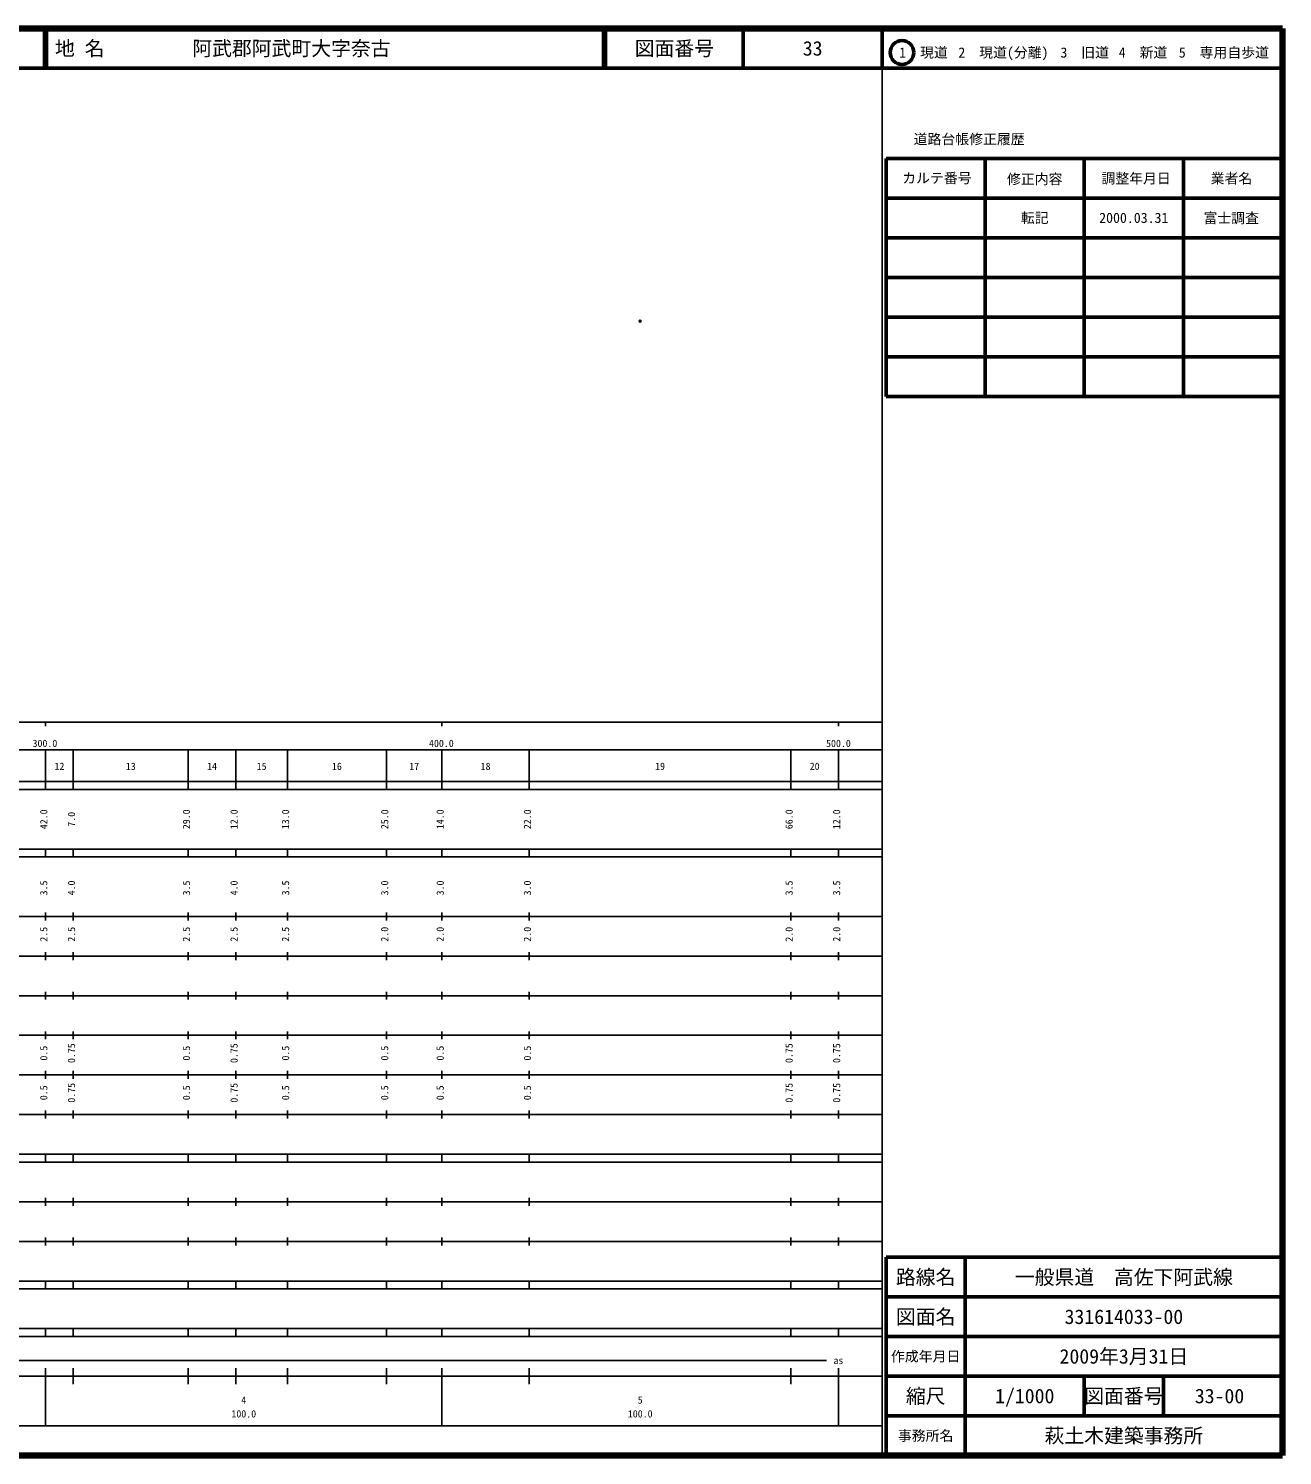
# Model space of a CAD drawing. Units: millimetres on the paper. Extents: x 40 to 680, y 20 to 380.
# Drawn here: x 363.7 to 680, y 20 to 380 of the extents above; entities that cross this region are included whole.
import ezdxf
from ezdxf.enums import TextEntityAlignment as Align

# ---------------------------------------------------------------- set-up
doc = ezdxf.new("R2010")
doc.units = ezdxf.units.MM
doc.header["$PDMODE"] = 32
doc.header["$PDSIZE"] = 0.5
doc.layers.add('M-OTRS', color=6, linetype='Continuous')
doc.layers.add('M-TTL-TXT', color=7, linetype='Continuous')
for name, color, linetype, lineweight in [('M-TTL', 2, 'Continuous', 140), ('M-TTL-BAND', 7, 'Continuous', 25), ('M-TTL-FRAM', 2, 'Continuous', 50), ('M-TTL-LINE', 7, 'Continuous', 50)]:
    doc.layers.add(name, color=color, linetype=linetype, lineweight=lineweight)
doc.styles.add('ＭＳ ゴシック', font='')
doc.styles.get('ＭＳ ゴシック').set_extended_font_data('MS Gothic')

msp = doc.modelspace()

# ---------------------------------------------------------------- linework, layer by layer
at = {"layer": 'M-OTRS'}
msp.add_point((517.975, 306.144), dxfattribs=at)
at = {"layer": 'M-TTL'}
for p, q in [((680, 380), (40, 380)), ((680, 20), (680, 380)), ((40, 20), (680, 20))]:
    msp.add_line(p, q, dxfattribs=at)
at = {"layer": 'M-TTL-BAND'}
for p, q in [((579, 20), (579, 370)), ((40, 205), (579, 205)), ((368, 205), (368, 204)), ((468, 205), (468, 204)), ((568, 205), (568, 204)), ((68, 198), (579, 198)), ((368, 188), (368, 198)), ((375, 188), (375, 198)), ((404, 188), (404, 198)), ((416, 188), (416, 198)), ((429, 188), (429, 198)), ((454, 188), (454, 198)), ((468, 188), (468, 198)), ((490, 188), (490, 198)), ((556, 188), (556, 198)), ((568, 188), (568, 198)), ((40, 190), (579, 190)), ((40, 188), (579, 188)), ((40, 173), (579, 173)), ((368, 171), (368, 173)), ((375, 171), (375, 173)), ((404, 171), (404, 173)), ((416, 171), (416, 173)), ((429, 171), (429, 173)), ((454, 171), (454, 173)), ((468, 171), (468, 173)), ((490, 171), (490, 173)), ((556, 171), (556, 173)), ((568, 171), (568, 173)), ((40, 171), (579, 171)), ((40, 156), (579, 156)), ((368, 155), (368, 157)), ((375, 155), (375, 157)), ((404, 155), (404, 157)), ((416, 155), (416, 157)), ((429, 155), (429, 157)), ((454, 155), (454, 157)), ((468, 155), (468, 157)), ((490, 155), (490, 157)), ((556, 155), (556, 157)), ((568, 155), (568, 157)), ((46, 146), (579, 146)), ((368, 145), (368, 147)), ((375, 145), (375, 147)), ((404, 145), (404, 147)), ((416, 145), (416, 147)), ((429, 145), (429, 147)), ((454, 145), (454, 147)), ((468, 145), (468, 147)), ((490, 145), (490, 147)), ((556, 145), (556, 147)), ((568, 145), (568, 147)), ((368, 135), (368, 137)), ((375, 135), (375, 137)), ((404, 135), (404, 137)), ((416, 135), (416, 137)), ((429, 135), (429, 137)), ((454, 135), (454, 137)), ((468, 135), (468, 137)), ((490, 135), (490, 137)), ((556, 135), (556, 137)), ((568, 135), (568, 137)), ((52, 136), (579, 136)), ((46, 126), (579, 126)), ((368, 125), (368, 127)), ((375, 125), (375, 127)), ((404, 125), (404, 127)), ((416, 125), (416, 127)), ((429, 125), (429, 127)), ((454, 125), (454, 127)), ((468, 125), (468, 127)), ((490, 125), (490, 127)), ((556, 125), (556, 127)), ((568, 125), (568, 127)), ((52, 116), (579, 116)), ((368, 115), (368, 117)), ((375, 115), (375, 117)), ((404, 115), (404, 117)), ((416, 115), (416, 117)), ((429, 115), (429, 117)), ((454, 115), (454, 117)), ((468, 115), (468, 117)), ((490, 115), (490, 117)), ((556, 115), (556, 117)), ((568, 115), (568, 117)), ((46, 106), (579, 106)), ((368, 105), (368, 107)), ((375, 105), (375, 107)), ((404, 105), (404, 107)), ((416, 105), (416, 107)), ((429, 105), (429, 107)), ((454, 105), (454, 107)), ((468, 105), (468, 107)), ((490, 105), (490, 107)), ((556, 105), (556, 107)), ((568, 105), (568, 107)), ((40, 96), (579, 96)), ((40, 94), (579, 94)), ((368, 94), (368, 96)), ((375, 94), (375, 96)), ((404, 94), (404, 96)), ((416, 94), (416, 96)), ((429, 94), (429, 96)), ((454, 94), (454, 96)), ((468, 94), (468, 96)), ((490, 94), (490, 96)), ((556, 94), (556, 96)), ((568, 94), (568, 96)), ((49, 84), (579, 84)), ((368, 83), (368, 85)), ((375, 83), (375, 85)), ((404, 83), (404, 85)), ((416, 83), (416, 85)), ((429, 83), (429, 85)), ((454, 83), (454, 85)), ((468, 83), (468, 85)), ((490, 83), (490, 85)), ((556, 83), (556, 85)), ((568, 83), (568, 85)), ((40, 74), (579, 74)), ((368, 73), (368, 75)), ((375, 73), (375, 75)), ((404, 73), (404, 75)), ((416, 73), (416, 75)), ((429, 73), (429, 75)), ((454, 73), (454, 75)), ((468, 73), (468, 75)), ((490, 73), (490, 75)), ((556, 73), (556, 75)), ((568, 73), (568, 75)), ((40, 64), (579, 64)), ((40, 62), (579, 62)), ((368, 62), (368, 64)), ((375, 62), (375, 64)), ((404, 62), (404, 64)), ((416, 62), (416, 64)), ((429, 62), (429, 64)), ((454, 62), (454, 64)), ((468, 62), (468, 64)), ((490, 62), (490, 64)), ((556, 62), (556, 64)), ((568, 62), (568, 64)), ((40, 52), (579, 52)), ((368, 50), (368, 52)), ((375, 50), (375, 52)), ((404, 50), (404, 52)), ((416, 50), (416, 52)), ((429, 50), (429, 52)), ((454, 50), (454, 52)), ((468, 50), (468, 52)), ((490, 50), (490, 52)), ((556, 50), (556, 52)), ((568, 50), (568, 52)), ((40, 50), (579, 50)), ((71, 44), (565, 44)), ((40, 40), (579, 40)), ((368, 27.5), (368, 42)), ((375, 38), (375, 42)), ((404, 38), (404, 42)), ((416, 38), (416, 42)), ((429, 38), (429, 42)), ((454, 38), (454, 42)), ((468, 27.5), (468, 42)), ((490, 38), (490, 42)), ((556, 38), (556, 42)), ((568, 27.5), (568, 42)), ((68, 27.5), (579, 27.5))]:
    msp.add_line(p, q, dxfattribs=at)
at = {"layer": 'M-TTL-FRAM'}
for p, q in [((580, 347.197), (580, 287.197)), ((580, 347.197), (680, 347.197)), ((580, 287.197), (680, 287.197)), ((680, 70), (580, 70)), ((580, 70), (580, 20))]:
    msp.add_line(p, q, dxfattribs=at)
at = {"layer": 'M-TTL-LINE'}
for p, q in [((367.75, 380), (367.75, 370)), ((368.25, 380), (368.25, 370)), ((508.747, 380), (508.747, 370)), ((509.247, 380), (509.247, 370)), ((543.997, 380), (543.997, 370)), ((579, 380), (579, 370)), ((40, 370), (680, 370)), ((605, 347.197), (605, 287.197)), ((630, 347.197), (630, 287.197)), ((655, 347.197), (655, 287.197)), ((580, 337.197), (680, 337.197)), ((580, 327.197), (680, 327.197)), ((580, 317.197), (680, 317.197)), ((580, 307.197), (680, 307.197)), ((580, 297.197), (680, 297.197)), ((600, 70), (600, 20)), ((680, 60), (580, 60)), ((680, 50), (580, 50)), ((680, 40), (580, 40)), ((630, 40), (630, 30)), ((650, 40), (650, 30)), ((680, 30), (580, 30))]:
    msp.add_line(p, q, dxfattribs=at)
msp.add_circle((584.031, 373.958), 3, dxfattribs=at)

# ---------------------------------------------------------------- texts
at = {"layer": 'M-TTL-BAND', "style": 'ＭＳ ゴシック'}
for s, p in [('300.0', (367.844, 198.195)), ('400.0', (467.844, 198.195)), ('500.0', (568, 198.195)), ('12', (371.5, 192.405)), ('13', (389.5, 192.405)), ('14', (410, 192.405)), ('15', (422.5, 192.405)), ('16', (441.5, 192.405)), ('17', (461, 192.405)), ('18', (479, 192.405)), ('19', (523, 192.405)), ('20', (562, 192.405)), ('as', (568, 42.5)), ('4', (418, 32.523)), ('5', (518, 32.523)), ('100.0', (418, 29.033)), ('100.0', (518, 29.033))]:
    msp.add_text(s, height=1.833, dxfattribs=at).set_placement(p, align=Align.BOTTOM_CENTER)
for s, p in [('42.0', (369, 180.5)), ('7.0', (376, 180.5)), ('29.0', (405, 180.5)), ('12.0', (417, 180.5)), ('13.0', (430, 180.5)), ('25.0', (455, 180.5)), ('14.0', (469, 180.5)), ('22.0', (491, 180.5)), ('66.0', (557, 180.5)), ('12.0', (569, 180.5)), ('3.5', (369, 163.174)), ('4.0', (376, 163.174)), ('3.5', (405, 163.174)), ('4.0', (417, 163.174)), ('3.5', (430, 163.174)), ('3.0', (455, 163.174)), ('3.0', (469, 163.174)), ('3.0', (491, 163.174)), ('3.5', (557, 163.174)), ('3.5', (569, 163.174)), ('2.5', (369, 151.5)), ('2.5', (376, 151.5)), ('2.5', (405, 151.5)), ('2.5', (417, 151.5)), ('2.5', (430, 151.5)), ('2.0', (455, 151.5)), ('2.0', (469, 151.5)), ('2.0', (491, 151.5)), ('2.0', (557, 151.5)), ('2.0', (569, 151.5)), ('0.5', (369, 121.5)), ('0.75', (376, 121.5)), ('0.5', (405, 121.5)), ('0.75', (417, 121.5)), ('0.5', (430, 121.5)), ('0.5', (455, 121.5)), ('0.5', (469, 121.5)), ('0.5', (491, 121.5)), ('0.75', (557, 121.5)), ('0.75', (569, 121.5)), ('0.5', (369, 111.5)), ('0.75', (376, 111.5)), ('0.5', (405, 111.5)), ('0.75', (417, 111.5)), ('0.5', (430, 111.5)), ('0.5', (455, 111.5)), ('0.5', (469, 111.5)), ('0.5', (491, 111.5)), ('0.75', (557, 111.5)), ('0.75', (569, 111.5))]:
    msp.add_text(s, height=1.833, rotation=90, dxfattribs=at).set_placement(p, align=Align.BOTTOM_CENTER)
at = {"layer": 'M-TTL-TXT', "style": 'ＭＳ ゴシック'}
for s, p in [('地 名', (370.38, 375)), ('阿武郡阿武町大字奈古', (405.024, 375))]:
    msp.add_text(s, height=3.666, dxfattribs=at).set_placement(p, align=Align.MIDDLE_LEFT)
for s, height, p in [('図面番号', 3.666, (526.622, 375)), ('33', 3.666, (561.497, 375)), ('1\u3000現道', 2.566, (589.448, 373.958)), ('2\u3000現道(分離)', 2.566, (609.619, 373.958)), ('3\u3000旧道', 2.566, (630.121, 373.958)), ('4\u3000新道', 2.566, (644.824, 373.958)), ('5\u3000専用自歩道', 2.566, (665.228, 373.958)), ('道路台帳修正履歴', 2.566, (600.968, 352.113)), ('カルテ番号', 2.566, (592.839, 342.277)), ('修正内容', 2.566, (617.509, 342.023)), ('調整年月日', 2.566, (643.089, 342.197)), ('業者名', 2.566, (667.134, 342.197)), ('転記', 2.566, (617.5, 332.245)), ('2000.03.31', 2.566, (642.5, 332.245)), ('富士調査', 2.566, (667.077, 332.189)), ('路線名', 3.666, (590, 65)), ('路線名', 3.666, (590, 65)), ('一般県道\u3000高佐下阿武線', 3.666, (640, 65)), ('図面名', 3.666, (590, 55)), ('図面名', 3.666, (590, 55)), ('331614033-00', 3.666, (640, 55)), ('2009年3月31日', 3.666, (640, 45)), ('作成年月日', 2.566, (590, 45)), ('作成年月日', 2.566, (590, 45)), ('縮尺', 3.666, (590, 35)), ('縮尺', 3.666, (590, 35)), ('1/1000', 3.666, (615, 35)), ('図面番号', 3.666, (640, 35)), ('図面番号', 3.666, (640, 35)), ('33-00', 3.666, (664.125, 35)), ('事務所名', 2.566, (590, 25)), ('事務所名', 2.566, (590, 25)), ('萩土木建築事務所', 3.666, (640, 25))]:
    msp.add_text(s, height=height, dxfattribs=at).set_placement(p, align=Align.MIDDLE_CENTER)

doc.saveas('drawing.dxf')
